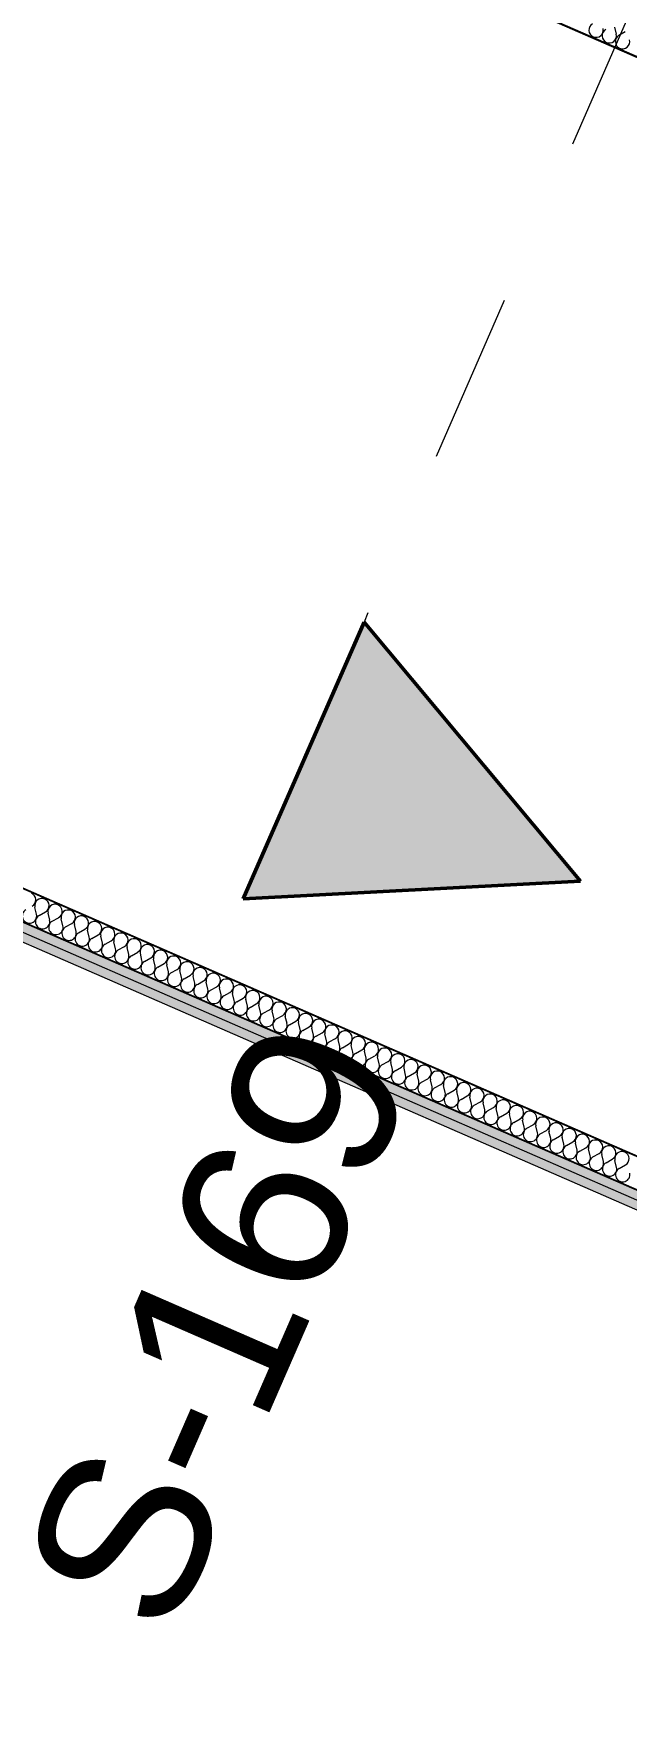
# Model space of a CAD drawing. Header units: millimetres. Extents: x -50172 to 90294, y -80883 to 25069.
# Drawn here: x -26581 to -25599, y -34372 to -31605 of the extents above; entities that cross this region are included whole.
import ezdxf

# ---------------------------------------------------------------- set-up
doc = ezdxf.new("R2010")
doc.units = ezdxf.units.MM
doc.header["$MEASUREMENT"] = 0
doc.linetypes.add('Dashed', pattern=[564.444447, 282.222223, -282.222223])
for name, color, linetype in [('A-25-M_Wall_Int', 7, 'Continuous'), ('A-95-MC_Marker_Section_P2.Marker', 7, 'Continuous'), ('New_A-25-M_Wall_Int', 7, 'Continuous')]:
    doc.layers.add(name, color=color, linetype=linetype)
for name, color, linetype, lineweight in [('A-25-M_Wall_Int_Pen_No__1', 7, 'Continuous', 13), ('A-95-MC_Marker_Section_P2.Marker_Pen_No__1', 7, 'Continuous', 13), ('A-95-MC_Marker_Section_P2.Marker_Pen_No__6', 7, 'Continuous', 35), ('New_A-25-M_Wall_Int_Pen_No__1', 7, 'Continuous', 13)]:
    doc.layers.add(name, color=color, linetype=linetype, lineweight=lineweight)
for name, color, linetype, lineweight, true_color in [('A-25-M_Wall_Int_Pen_No__107', 7, 'Continuous', 15, 0xa6a6a6), ('A-95-MC_Marker_Section_P2.Marker_Pen_No__25', 7, 'Continuous', 50, 0x2a2a2a), ('New_A-25-M_Wall_Int_Pen_No__107', 7, 'Continuous', 15, 0xa6a6a6)]:
    doc.layers.add(name, color=color, linetype=linetype, lineweight=lineweight, true_color=true_color)
doc.styles.add('GENERATED_STYLE_4', font='')
doc.styles.get('GENERATED_STYLE_4').set_extended_font_data('Swis721 BT')

# ---------------------------------------------------------------- blocks, each defined once
blk = doc.blocks.new('*X487')
at = {"layer": 'New_A-25-M_Wall_Int_Pen_No__107', "linetype": 'Continuous'}
for p, q in [((-25618.5, -31594.3), (-25615.8, -31605.9)), ((-25601.1, -31601.9), (-25611.4, -31607.8))]:
    blk.add_line(p, q, dxfattribs=at)
for centre, start, end in [((-25649.2, -31599.1), 119.5705, 246.4404), ((-25649.2, -31599.1), 246.4404, 13.3103), ((-25627.4, -31608.6), 119.5705, 246.4404), ((-25627.4, -31608.6), 246.4404, 13.3103), ((-25605.5, -31618.1), 119.5705, 246.4404), ((-25605.5, -31618.1), 246.4404, 13.3103)]:
    blk.add_arc(centre, 11.9, start, end, dxfattribs=at)
blk = doc.blocks.new('Wall_114_1', base_point=(-23781.1, -32429))
at = {"layer": 'New_A-25-M_Wall_Int_Pen_No__107', "linetype": 'Continuous', "lineweight": 0, "true_color": 0x535353}
blk.add_hatch(color=251, dxfattribs=at).paths.add_polyline_path([(-23706.5, -32460.5), (-28048.2, -30567.3), (-28047.7, -30568.6), (-23706, -32461.8)])
at = {"layer": 'New_A-25-M_Wall_Int_Pen_No__1', "linetype": 'Continuous'}
blk.add_line((-23706.5, -32460.5), (-28048.2, -30567.3), dxfattribs=at)
at = {"layer": 'New_A-25-M_Wall_Int_Pen_No__1', "linetype": 'Continuous', "flags": 128}
blk.add_lwpolyline([(-28047.7, -30568.6), (-23706, -32461.8)], dxfattribs=at)
at = {"layer": 'New_A-25-M_Wall_Int', "color": 250, "lineweight": 50, "true_color": 0x2a2a2a}
blk.add_blockref('*X487', (0, 0), dxfattribs=at)
blk = doc.blocks.new('*X662')
at = {"layer": 'A-25-M_Wall_Int_Pen_No__107', "linetype": 'Continuous'}
for p, q in [((-26575.6, -33062.4), (-26578.3, -33050.9)), ((-26571.2, -33064.3), (-26560.9, -33058.5)), ((-26553.8, -33072), (-26556.5, -33060.4)), ((-26549.4, -33073.9), (-26539, -33068)), ((-26531.9, -33081.5), (-26534.7, -33069.9)), ((-26527.6, -33083.4), (-26517.2, -33077.5)), ((-26510.1, -33091), (-26512.9, -33079.4)), ((-26505.8, -33092.9), (-26495.4, -33087)), ((-26488.3, -33100.5), (-26491, -33088.9)), ((-26483.9, -33102.4), (-26473.6, -33096.5)), ((-26466.5, -33110), (-26469.2, -33098.4)), ((-26462.1, -33111.9), (-26451.8, -33106.1)), ((-26444.6, -33119.5), (-26447.4, -33108)), ((-26440.3, -33121.4), (-26429.9, -33115.6)), ((-26422.8, -33129.1), (-26425.6, -33117.5)), ((-26418.5, -33131), (-26408.1, -33125.1)), ((-26401, -33138.6), (-26403.7, -33127)), ((-26396.6, -33140.5), (-26386.3, -33134.6)), ((-26379.2, -33148.1), (-26381.9, -33136.5)), ((-26374.8, -33150), (-26364.5, -33144.1)), ((-26357.3, -33157.6), (-26360.1, -33146)), ((-26353, -33159.5), (-26342.6, -33153.6)), ((-26335.5, -33167.1), (-26338.3, -33155.5)), ((-26331.2, -33169), (-26320.8, -33163.2)), ((-26313.7, -33176.6), (-26316.4, -33165.1)), ((-26309.3, -33178.5), (-26299, -33172.7)), ((-26291.9, -33186.2), (-26294.6, -33174.6)), ((-26287.5, -33188.1), (-26277.2, -33182.2)), ((-26270, -33195.7), (-26272.8, -33184.1)), ((-26265.7, -33197.6), (-26255.3, -33191.7)), ((-26248.2, -33205.2), (-26251, -33193.6)), ((-26243.9, -33207.1), (-26233.5, -33201.2)), ((-26226.4, -33214.7), (-26229.1, -33203.1)), ((-26222, -33216.6), (-26211.7, -33210.7)), ((-26204.6, -33224.2), (-26207.3, -33212.6)), ((-26200.2, -33226.1), (-26189.9, -33220.3)), ((-26182.7, -33233.7), (-26185.5, -33222.2)), ((-26178.4, -33235.6), (-26168, -33229.8)), ((-26160.9, -33243.3), (-26163.7, -33231.7)), ((-26156.6, -33245.2), (-26146.2, -33239.3)), ((-26139.1, -33252.8), (-26141.8, -33241.2)), ((-26134.7, -33254.7), (-26124.4, -33248.8)), ((-26117.3, -33262.3), (-26120, -33250.7)), ((-26112.9, -33264.2), (-26102.6, -33258.3)), ((-26095.4, -33271.8), (-26098.2, -33260.2)), ((-26091.1, -33273.7), (-26080.7, -33267.8)), ((-26073.6, -33281.3), (-26076.4, -33269.7)), ((-26069.3, -33283.2), (-26058.9, -33277.4)), ((-26051.8, -33290.8), (-26054.5, -33279.3)), ((-26047.4, -33292.7), (-26037.1, -33286.9)), ((-26030, -33300.4), (-26032.7, -33288.8)), ((-26025.6, -33302.3), (-26015.3, -33296.4)), ((-26008.1, -33309.9), (-26010.9, -33298.3)), ((-26003.8, -33311.8), (-25993.4, -33305.9)), ((-25986.3, -33319.4), (-25989.1, -33307.8)), ((-25982, -33321.3), (-25971.6, -33315.4)), ((-25964.5, -33328.9), (-25967.2, -33317.3)), ((-25960.1, -33330.8), (-25949.8, -33324.9)), ((-25942.7, -33338.4), (-25945.4, -33326.8)), ((-25938.3, -33340.3), (-25928, -33334.5)), ((-25920.8, -33347.9), (-25923.6, -33336.4)), ((-25916.5, -33349.8), (-25906.1, -33344)), ((-25899, -33357.5), (-25901.8, -33345.9)), ((-25894.7, -33359.4), (-25884.3, -33353.5)), ((-25877.2, -33367), (-25879.9, -33355.4)), ((-25872.8, -33368.9), (-25862.5, -33363)), ((-25855.4, -33376.5), (-25858.1, -33364.9)), ((-25851, -33378.4), (-25840.7, -33372.5)), ((-25833.5, -33386), (-25836.3, -33374.4)), ((-25829.2, -33387.9), (-25818.8, -33382)), ((-25811.7, -33395.5), (-25814.5, -33383.9)), ((-25807.4, -33397.4), (-25797, -33391.6)), ((-25789.9, -33405), (-25792.6, -33393.5)), ((-25785.5, -33406.9), (-25775.2, -33401.1)), ((-25768.1, -33414.6), (-25770.8, -33403)), ((-25763.7, -33416.5), (-25753.4, -33410.6)), ((-25746.2, -33424.1), (-25749, -33412.5)), ((-25741.9, -33426), (-25731.5, -33420.1)), ((-25724.4, -33433.6), (-25727.2, -33422)), ((-25720.1, -33435.5), (-25709.7, -33429.6)), ((-25702.6, -33443.1), (-25705.3, -33431.5)), ((-25698.2, -33445), (-25687.9, -33439.1)), ((-25680.8, -33452.6), (-25683.5, -33441)), ((-25676.4, -33454.5), (-25666.1, -33448.7)), ((-25658.9, -33462.1), (-25661.7, -33450.6)), ((-25654.6, -33464), (-25644.2, -33458.2)), ((-25637.1, -33471.7), (-25639.9, -33460.1)), ((-25632.8, -33473.6), (-25622.4, -33467.7)), ((-25615.3, -33481.2), (-25618, -33469.6)), ((-25610.9, -33483.1), (-25600.6, -33477.2))]:
    blk.add_line(p, q, dxfattribs=at)
for centre, start, end in [((-26588.6, -33038.6), 299.5705, 66.4404), ((-26566.7, -33048.1), 66.4404, 193.3103), ((-26566.7, -33048.1), 299.5705, 66.4404), ((-26587.2, -33065.2), 119.5705, 13.3103), ((-26565.4, -33074.7), 119.5705, 13.3103), ((-26544.9, -33057.6), 66.4404, 193.3103), ((-26544.9, -33057.6), 299.5705, 66.4404), ((-26523.1, -33067.1), 66.4404, 193.3103), ((-26523.1, -33067.1), 299.5705, 66.4404), ((-26501.3, -33076.7), 66.4404, 193.3103), ((-26501.3, -33076.7), 299.5705, 66.4404), ((-26543.5, -33084.2), 119.5705, 13.3103), ((-26521.7, -33093.7), 119.5705, 13.3103), ((-26499.9, -33103.2), 119.5705, 13.3103), ((-26479.5, -33086.2), 66.4404, 193.3103), ((-26479.5, -33086.2), 299.5705, 66.4404), ((-26457.6, -33095.7), 66.4404, 193.3103), ((-26457.6, -33095.7), 299.5705, 66.4404), ((-26435.8, -33105.2), 66.4404, 193.3103), ((-26435.8, -33105.2), 299.5705, 66.4404), ((-26478.1, -33112.8), 119.5705, 13.3103), ((-26456.2, -33122.3), 119.5705, 13.3103), ((-26434.4, -33131.8), 119.5705, 13.3103), ((-26414, -33114.7), 66.4404, 193.3103), ((-26414, -33114.7), 299.5705, 66.4404), ((-26392.2, -33124.2), 66.4404, 193.3103), ((-26392.2, -33124.2), 299.5705, 66.4404), ((-26370.3, -33133.8), 66.4404, 193.3103), ((-26370.3, -33133.8), 299.5705, 66.4404), ((-26412.6, -33141.3), 119.5705, 13.3103), ((-26390.8, -33150.8), 119.5705, 13.3103), ((-26368.9, -33160.3), 119.5705, 13.3103), ((-26348.5, -33143.3), 66.4404, 193.3103), ((-26348.5, -33143.3), 299.5705, 66.4404), ((-26326.7, -33152.8), 66.4404, 193.3103), ((-26326.7, -33152.8), 299.5705, 66.4404), ((-26304.9, -33162.3), 66.4404, 193.3103), ((-26304.9, -33162.3), 299.5705, 66.4404), ((-26347.1, -33169.9), 119.5705, 13.3103), ((-26325.3, -33179.4), 119.5705, 13.3103), ((-26303.5, -33188.9), 119.5705, 13.3103), ((-26283, -33171.8), 66.4404, 193.3103), ((-26283, -33171.8), 299.5705, 66.4404), ((-26261.2, -33181.3), 66.4404, 193.3103), ((-26261.2, -33181.3), 299.5705, 66.4404), ((-26239.4, -33190.9), 66.4404, 193.3103), ((-26281.6, -33198.4), 119.5705, 13.3103), ((-26259.8, -33207.9), 119.5705, 13.3103), ((-26238, -33217.4), 119.5705, 13.3103), ((-26239.4, -33190.9), 299.5705, 66.4404), ((-26217.6, -33200.4), 66.4404, 193.3103), ((-26217.6, -33200.4), 299.5705, 66.4404), ((-26195.7, -33209.9), 66.4404, 193.3103), ((-26195.7, -33209.9), 299.5705, 66.4404), ((-26216.2, -33227), 119.5705, 13.3103), ((-26194.3, -33236.5), 119.5705, 13.3103), ((-26173.9, -33219.4), 66.4404, 193.3103), ((-26173.9, -33219.4), 299.5705, 66.4404), ((-26152.1, -33228.9), 66.4404, 193.3103), ((-26152.1, -33228.9), 299.5705, 66.4404), ((-26130.3, -33238.4), 66.4404, 193.3103), ((-26130.3, -33238.4), 299.5705, 66.4404), ((-26172.5, -33246), 119.5705, 13.3103), ((-26150.7, -33255.5), 119.5705, 13.3103), ((-26128.9, -33265), 119.5705, 13.3103), ((-26108.4, -33248), 66.4404, 193.3103), ((-26108.4, -33248), 299.5705, 66.4404), ((-26086.6, -33257.5), 66.4404, 193.3103), ((-26086.6, -33257.5), 299.5705, 66.4404), ((-26064.8, -33267), 66.4404, 193.3103), ((-26064.8, -33267), 299.5705, 66.4404), ((-26107, -33274.5), 119.5705, 13.3103), ((-26085.2, -33284.1), 119.5705, 13.3103), ((-26063.4, -33293.6), 119.5705, 13.3103), ((-26043, -33276.5), 66.4404, 193.3103), ((-26043, -33276.5), 299.5705, 66.4404), ((-26021.1, -33286), 66.4404, 193.3103), ((-26021.1, -33286), 299.5705, 66.4404), ((-25999.3, -33295.5), 66.4404, 193.3103), ((-25999.3, -33295.5), 299.5705, 66.4404), ((-26041.6, -33303.1), 119.5705, 13.3103), ((-26019.7, -33312.6), 119.5705, 13.3103), ((-25997.9, -33322.1), 119.5705, 13.3103), ((-25977.5, -33305.1), 66.4404, 193.3103), ((-25977.5, -33305.1), 299.5705, 66.4404), ((-25955.7, -33314.6), 66.4404, 193.3103), ((-25955.7, -33314.6), 299.5705, 66.4404), ((-25933.8, -33324.1), 66.4404, 193.3103), ((-25933.8, -33324.1), 299.5705, 66.4404), ((-25976.1, -33331.6), 119.5705, 13.3103), ((-25954.3, -33341.2), 119.5705, 13.3103), ((-25932.4, -33350.7), 119.5705, 13.3103), ((-25912, -33333.6), 66.4404, 193.3103), ((-25912, -33333.6), 299.5705, 66.4404), ((-25890.2, -33343.1), 66.4404, 193.3103), ((-25890.2, -33343.1), 299.5705, 66.4404), ((-25868.4, -33352.7), 66.4404, 193.3103), ((-25868.4, -33352.7), 299.5705, 66.4404), ((-25910.6, -33360.2), 119.5705, 13.3103), ((-25888.8, -33369.7), 119.5705, 13.3103), ((-25867, -33379.2), 119.5705, 13.3103), ((-25846.5, -33362.2), 66.4404, 193.3103), ((-25846.5, -33362.2), 299.5705, 66.4404), ((-25824.7, -33371.7), 66.4404, 193.3103), ((-25824.7, -33371.7), 299.5705, 66.4404), ((-25802.9, -33381.2), 66.4404, 193.3103), ((-25802.9, -33381.2), 299.5705, 66.4404), ((-25845.1, -33388.8), 119.5705, 13.3103), ((-25823.3, -33398.3), 119.5705, 13.3103), ((-25801.5, -33407.8), 119.5705, 13.3103), ((-25781.1, -33390.7), 66.4404, 193.3103), ((-25781.1, -33390.7), 299.5705, 66.4404), ((-25759.2, -33400.2), 66.4404, 193.3103), ((-25759.2, -33400.2), 299.5705, 66.4404), ((-25737.4, -33409.8), 66.4404, 193.3103), ((-25737.4, -33409.8), 299.5705, 66.4404), ((-25779.7, -33417.3), 119.5705, 13.3103), ((-25757.8, -33426.8), 119.5705, 13.3103), ((-25736, -33436.3), 119.5705, 13.3103), ((-25715.6, -33419.3), 66.4404, 193.3103), ((-25715.6, -33419.3), 299.5705, 66.4404), ((-25693.8, -33428.8), 66.4404, 193.3103), ((-25693.8, -33428.8), 299.5705, 66.4404), ((-25671.9, -33438.3), 66.4404, 193.3103), ((-25671.9, -33438.3), 299.5705, 66.4404), ((-25714.2, -33445.9), 119.5705, 13.3103), ((-25692.4, -33455.4), 119.5705, 13.3103), ((-25670.5, -33464.9), 119.5705, 13.3103), ((-25650.1, -33447.8), 66.4404, 193.3103), ((-25650.1, -33447.8), 299.5705, 66.4404), ((-25628.3, -33457.3), 66.4404, 193.3103), ((-25628.3, -33457.3), 299.5705, 66.4404), ((-25606.5, -33466.9), 66.4404, 193.3103), ((-25606.5, -33466.9), 299.5705, 66.4404), ((-25648.7, -33474.4), 119.5705, 13.3103), ((-25626.9, -33483.9), 119.5705, 13.3103), ((-25605.1, -33493.4), 119.5705, 13.3103)]:
    blk.add_arc(centre, 11.9, start, end, dxfattribs=at)
blk = doc.blocks.new('Wall_209_1', base_point=(-28787.1, -32064.6))
at = {"layer": 'A-25-M_Wall_Int_Pen_No__107', "linetype": 'Continuous', "lineweight": 0, "true_color": 0x535353}
for points in [[(-28713.2, -32097.9), (-23742.6, -34265.3), (-23743.2, -34264), (-28711.9, -32097.3)], [(-28780.3, -32124.2), (-23716.3, -34332.4), (-23716.8, -34331.1), (-28779, -32123.7)]]:
    blk.add_hatch(color=251, dxfattribs=at).paths.add_polyline_path(points)
at = {"layer": 'A-25-M_Wall_Int_Pen_No__107', "linetype": 'Continuous'}
for points in [[(-28800, -32132), (-23708.5, -34352.2), (-23716.3, -34332.4), (-28780.3, -32124.2)], [(-28819.8, -32139.8), (-23700.8, -34371.9), (-23708.5, -34352.2), (-28800, -32132)]]:
    blk.add_hatch(color=256, dxfattribs=at).paths.add_polyline_path(points)
at = {"layer": 'A-25-M_Wall_Int_Pen_No__1', "linetype": 'Continuous'}
for p, q in [((-28713.2, -32097.9), (-23742.6, -34265.3)), ((-28780.3, -32124.2), (-23716.3, -34332.4)), ((-28779, -32123.7), (-23716.8, -34331.1)), ((-28800, -32132), (-23708.5, -34352.2))]:
    blk.add_line(p, q, dxfattribs=at)
at = {"layer": 'A-25-M_Wall_Int_Pen_No__1', "linetype": 'Continuous', "flags": 128}
for points in [[(-23743.2, -34264), (-28711.9, -32097.3)], [(-28819.8, -32139.8), (-23700.8, -34371.9)]]:
    blk.add_lwpolyline(points, dxfattribs=at)
at = {"layer": 'A-25-M_Wall_Int', "color": 250, "lineweight": 50, "true_color": 0x2a2a2a}
blk.add_blockref('*X662', (0, 0), dxfattribs=at)
blk = doc.blocks.new('Cutting Plane_9_1', base_point=(-22091.6, -23538.9))
at = {"layer": 'A-95-MC_Marker_Section_P2.Marker_Pen_No__25', "linetype": 'Continuous'}
blk.add_hatch(color=256, dxfattribs=at).paths.add_polyline_path([(-26233.3, -33037), (-26033.4, -32578.7), (-25675, -33007.7)])
at = {"layer": 'A-95-MC_Marker_Section_P2.Marker_Pen_No__1', "linetype": 'Dashed'}
blk.add_line((-22191.5, -23768), (-26033.4, -32578.7), dxfattribs=at)
at = {"layer": 'A-95-MC_Marker_Section_P2.Marker_Pen_No__25', "linetype": 'Continuous'}
for p, q in [((-26233.3, -33037), (-26033.4, -32578.7)), ((-26033.4, -32578.7), (-25675, -33007.7)), ((-25675, -33007.7), (-26233.3, -33037))]:
    blk.add_line(p, q, dxfattribs=at)
at = {"layer": 'A-95-MC_Marker_Section_P2.Marker_Pen_No__6', "insert": (-25942, -33327.6), "char_height": 275, "attachment_point": 9, "rotation": 66.4404, "style": 'GENERATED_STYLE_4'}
blk.add_mtext('\\A1;{\\fSwis721 BT|b0|i0|c0|p34;S-169}', dxfattribs=at)

msp = doc.modelspace()

# ---------------------------------------------------------------- block references
at = {"layer": 'A-25-M_Wall_Int', "color": 250, "lineweight": 50, "true_color": 0x2a2a2a}
msp.add_blockref('Wall_209_1', (-28787.1, -32064.6), dxfattribs=at)
at = {"layer": 'A-95-MC_Marker_Section_P2.Marker'}
msp.add_blockref('Cutting Plane_9_1', (-22091.6, -23538.9), dxfattribs=at)
at = {"layer": 'New_A-25-M_Wall_Int', "color": 250, "lineweight": 50, "true_color": 0x2a2a2a}
msp.add_blockref('Wall_114_1', (-23781.1, -32429), dxfattribs=at)

doc.saveas('drawing.dxf')
